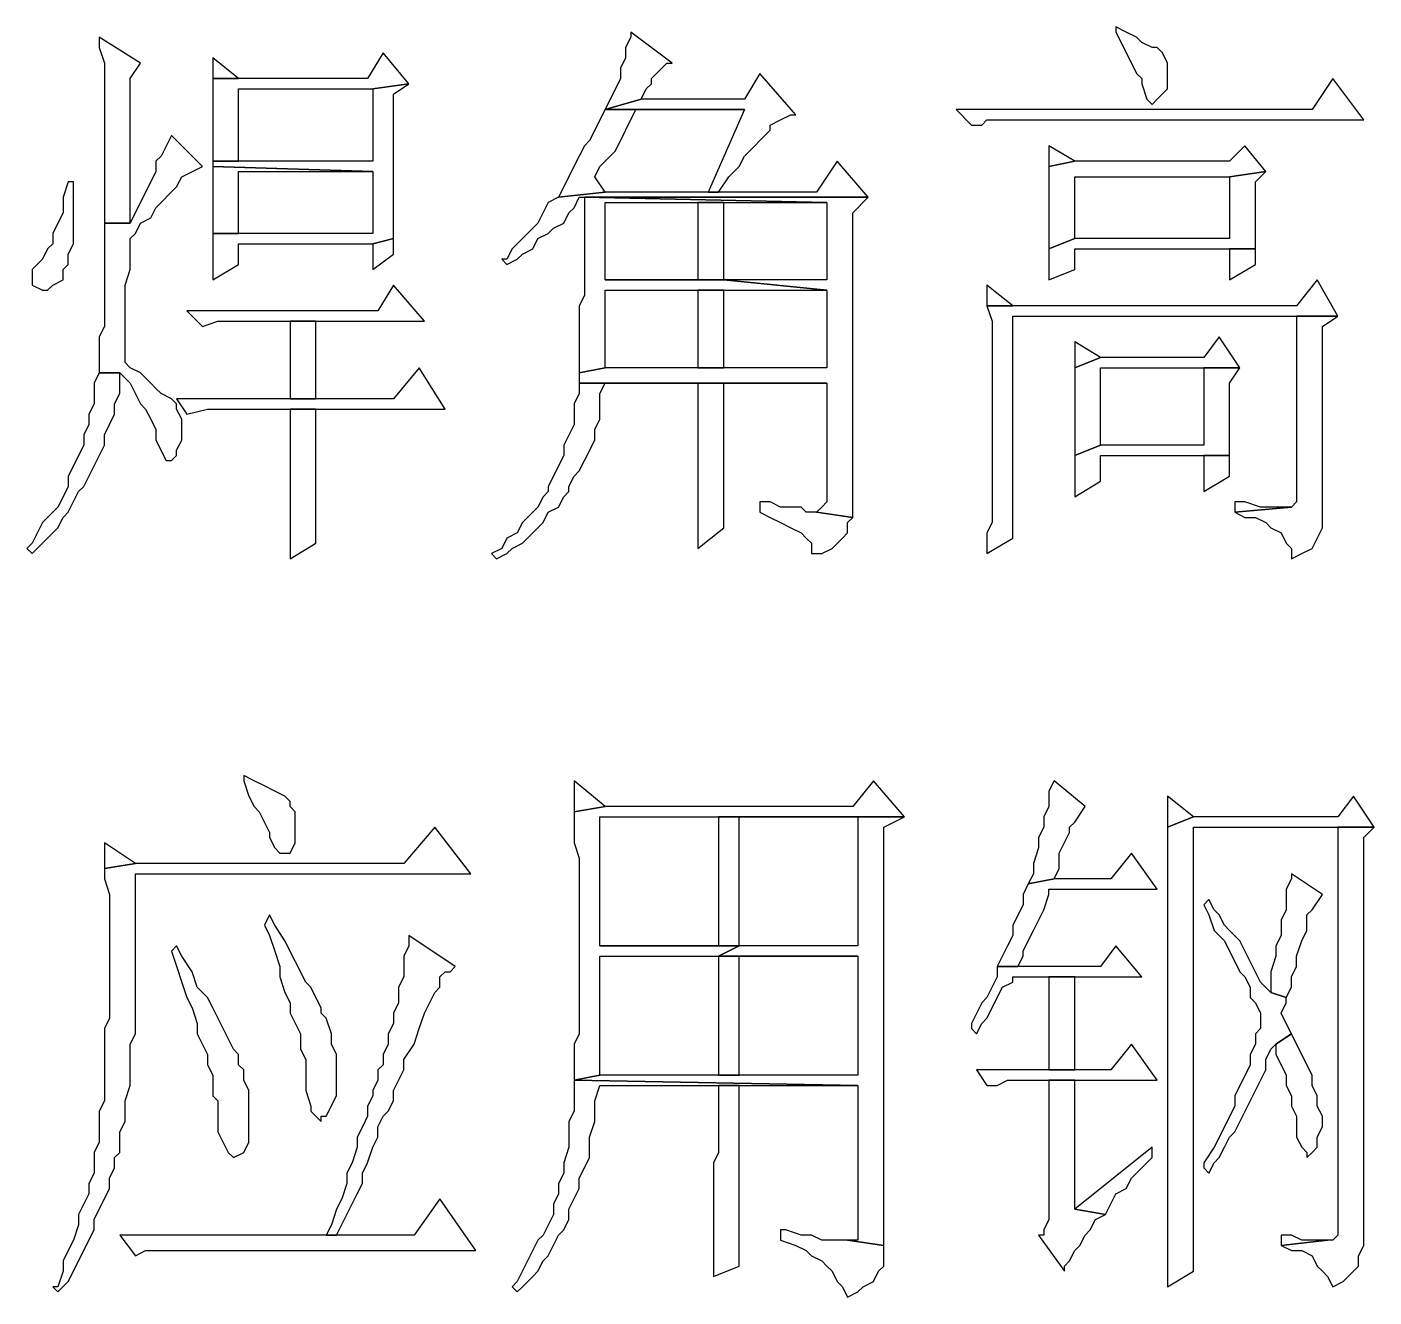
# Model space of a CAD drawing. Extents: x -15.4 to 0.8, y 0.3 to 11.8.
# Drawn here: x -1.7746 to -1.5571, y 10.1052 to 10.3102 of the extents above; entities that cross this region are included whole.
import ezdxf

# ---------------------------------------------------------------- set-up
doc = ezdxf.new("R2010")
doc.units = 0
doc.header["$MEASUREMENT"] = 0
doc.linetypes.add('AUSGEZOGEN', pattern=[0])
doc.layers.get('0').update_dxf_attribs({"linetype": 'AUSGEZOGEN'})

msp = doc.modelspace()

# ---------------------------------------------------------------- linework, layer by layer
for points in [[(-1.59878, 10.31023), (-1.59878, 10.3094), (-1.59878, 10.3094), (-1.59795, 10.30773), (-1.59795, 10.30773), (-1.59545, 10.30273), (-1.59545, 10.30273), (-1.59461, 10.3019), (-1.59461, 10.3019), (-1.59461, 10.30106), (-1.59461, 10.30106), (-1.59378, 10.29856), (-1.59378, 10.29856), (-1.59295, 10.29773), (-1.59295, 10.29773), (-1.59211, 10.29856), (-1.59211, 10.29856), (-1.59045, 10.30023), (-1.59045, 10.30023), (-1.59045, 10.3044), (-1.59045, 10.3044), (-1.59128, 10.30606), (-1.59128, 10.30606), (-1.59211, 10.3069), (-1.59211, 10.3069), (-1.59295, 10.3069), (-1.59295, 10.3069), (-1.59461, 10.30773), (-1.59461, 10.30773), (-1.59545, 10.30856), (-1.59545, 10.30856), (-1.59711, 10.3094), (-1.59878, 10.31023)], [(-1.76295, 10.30856), (-1.76295, 10.3069), (-1.76295, 10.3069), (-1.76211, 10.3044), (-1.76211, 10.3044), (-1.76211, 10.27856), (-1.76211, 10.27856), (-1.75795, 10.27856), (-1.75795, 10.27856), (-1.75795, 10.3019), (-1.75795, 10.3019), (-1.75628, 10.3044), (-1.76295, 10.30856)], [(-1.67711, 10.3094), (-1.67711, 10.30856), (-1.67711, 10.30856), (-1.67795, 10.3069), (-1.67795, 10.3069), (-1.67795, 10.30523), (-1.67795, 10.30523), (-1.67878, 10.30356), (-1.67878, 10.30356), (-1.67878, 10.3019), (-1.67878, 10.3019), (-1.68128, 10.2969), (-1.68128, 10.2969), (-1.67545, 10.29856), (-1.67545, 10.29856), (-1.67461, 10.30023), (-1.67461, 10.30023), (-1.67378, 10.30106), (-1.67378, 10.30106), (-1.67378, 10.3019), (-1.67378, 10.3019), (-1.67128, 10.3044), (-1.67128, 10.3044), (-1.67045, 10.3044), (-1.67711, 10.3094)], [(-1.71711, 10.30606), (-1.71961, 10.3019), (-1.71961, 10.3019), (-1.74461, 10.3019), (-1.74461, 10.3019), (-1.74461, 10.28856), (-1.74461, 10.28856), (-1.74045, 10.28856), (-1.74045, 10.28856), (-1.74045, 10.30023), (-1.74045, 10.30023), (-1.71878, 10.30023), (-1.71878, 10.30023), (-1.71295, 10.30106), (-1.71711, 10.30606)], [(-1.74461, 10.30523), (-1.74461, 10.3019), (-1.74461, 10.3019), (-1.74045, 10.3019), (-1.74461, 10.30523)], [(-1.71295, 10.30106), (-1.71878, 10.30023), (-1.71878, 10.30023), (-1.71878, 10.28856), (-1.71878, 10.28856), (-1.74461, 10.28856), (-1.74461, 10.28856), (-1.74461, 10.28773), (-1.74461, 10.28773), (-1.71878, 10.2869), (-1.71878, 10.2869), (-1.71878, 10.2769), (-1.71878, 10.2769), (-1.74461, 10.2769), (-1.74461, 10.2769), (-1.74461, 10.2694), (-1.74461, 10.2694), (-1.74045, 10.2719), (-1.74045, 10.2719), (-1.74045, 10.27523), (-1.74045, 10.27523), (-1.71878, 10.27523), (-1.71878, 10.27523), (-1.71545, 10.27606), (-1.71545, 10.27606), (-1.71545, 10.2994), (-1.71295, 10.30106)], [(-1.65628, 10.30273), (-1.65878, 10.29856), (-1.65878, 10.29856), (-1.67545, 10.29856), (-1.67545, 10.29856), (-1.68128, 10.2969), (-1.68128, 10.2969), (-1.65878, 10.2969), (-1.65878, 10.2969), (-1.66461, 10.28356), (-1.66461, 10.28356), (-1.66295, 10.28356), (-1.66295, 10.28356), (-1.66128, 10.28606), (-1.66128, 10.28606), (-1.65961, 10.28773), (-1.65961, 10.28773), (-1.65878, 10.2894), (-1.65878, 10.2894), (-1.65711, 10.29106), (-1.65711, 10.29106), (-1.65628, 10.2919), (-1.65628, 10.2919), (-1.65545, 10.29273), (-1.65545, 10.29273), (-1.65461, 10.29356), (-1.65461, 10.29356), (-1.65461, 10.2944), (-1.65461, 10.2944), (-1.65295, 10.29523), (-1.65295, 10.29523), (-1.65128, 10.29606), (-1.65128, 10.29606), (-1.65045, 10.29606), (-1.65628, 10.30273)], [(-1.56378, 10.3019), (-1.56711, 10.2969), (-1.56711, 10.2969), (-1.62461, 10.2969), (-1.62461, 10.2969), (-1.62211, 10.2944), (-1.62211, 10.2944), (-1.62045, 10.2944), (-1.62045, 10.2944), (-1.61961, 10.29523), (-1.61961, 10.29523), (-1.55878, 10.29523), (-1.56378, 10.3019)], [(-1.68128, 10.2969), (-1.68378, 10.2919), (-1.68378, 10.2919), (-1.68461, 10.29106), (-1.68461, 10.29106), (-1.68545, 10.2894), (-1.68545, 10.2894), (-1.68878, 10.28273), (-1.68878, 10.28273), (-1.68128, 10.28356), (-1.68128, 10.28356), (-1.68295, 10.28606), (-1.68295, 10.28606), (-1.68211, 10.28773), (-1.68211, 10.28773), (-1.68128, 10.28856), (-1.68128, 10.28856), (-1.67961, 10.29023), (-1.67961, 10.29023), (-1.67628, 10.2969), (-1.67628, 10.2969), (-1.65878, 10.2969), (-1.68128, 10.2969)], [(-1.75128, 10.29273), (-1.75295, 10.2894), (-1.75295, 10.2894), (-1.75378, 10.28856), (-1.75378, 10.28856), (-1.75378, 10.2869), (-1.75378, 10.2869), (-1.75795, 10.27856), (-1.75795, 10.27856), (-1.76211, 10.27856), (-1.76211, 10.27856), (-1.76211, 10.2619), (-1.76211, 10.2619), (-1.76295, 10.26023), (-1.76295, 10.26023), (-1.76295, 10.2544), (-1.76295, 10.2544), (-1.75961, 10.2544), (-1.75961, 10.2544), (-1.75795, 10.25273), (-1.75795, 10.25273), (-1.75628, 10.2494), (-1.75628, 10.2494), (-1.75545, 10.24856), (-1.75545, 10.24856), (-1.75461, 10.2469), (-1.75461, 10.2469), (-1.75378, 10.24523), (-1.75378, 10.24523), (-1.75378, 10.24356), (-1.75378, 10.24356), (-1.75211, 10.24023), (-1.75211, 10.24023), (-1.75128, 10.24023), (-1.75128, 10.24023), (-1.75045, 10.24106), (-1.75045, 10.24106), (-1.75045, 10.2419), (-1.75045, 10.2419), (-1.74961, 10.24356), (-1.74961, 10.24356), (-1.74961, 10.2469), (-1.74961, 10.2469), (-1.75045, 10.24856), (-1.75045, 10.24856), (-1.75045, 10.2494), (-1.75045, 10.2494), (-1.75128, 10.25023), (-1.75128, 10.25023), (-1.75295, 10.25106), (-1.75295, 10.25106), (-1.75378, 10.2519), (-1.75378, 10.2519), (-1.75461, 10.25273), (-1.75461, 10.25273), (-1.75628, 10.2544), (-1.75628, 10.2544), (-1.75795, 10.25523), (-1.75795, 10.25523), (-1.75878, 10.25606), (-1.75878, 10.25606), (-1.75878, 10.26856), (-1.75878, 10.26856), (-1.75795, 10.27106), (-1.75795, 10.27106), (-1.75795, 10.27606), (-1.75795, 10.27606), (-1.75711, 10.2769), (-1.75711, 10.2769), (-1.75628, 10.27856), (-1.75628, 10.27856), (-1.75461, 10.2794), (-1.75461, 10.2794), (-1.75378, 10.28106), (-1.75378, 10.28106), (-1.75045, 10.2844), (-1.75045, 10.2844), (-1.74961, 10.28606), (-1.74961, 10.28606), (-1.74628, 10.28773), (-1.75128, 10.29273)], [(-1.60961, 10.29106), (-1.60961, 10.28773), (-1.60961, 10.28773), (-1.60545, 10.28856), (-1.60961, 10.29106)], [(-1.57795, 10.29106), (-1.58045, 10.28856), (-1.58045, 10.28856), (-1.60545, 10.28856), (-1.60545, 10.28856), (-1.60961, 10.28773), (-1.60961, 10.28773), (-1.60961, 10.2744), (-1.60961, 10.2744), (-1.60545, 10.27606), (-1.60545, 10.27606), (-1.60545, 10.28606), (-1.60545, 10.28606), (-1.58045, 10.28606), (-1.58045, 10.28606), (-1.57461, 10.2869), (-1.57795, 10.29106)], [(-1.64378, 10.28856), (-1.64711, 10.28356), (-1.64711, 10.28356), (-1.68128, 10.28356), (-1.68128, 10.28356), (-1.68878, 10.28273), (-1.68878, 10.28273), (-1.69045, 10.2819), (-1.69045, 10.2819), (-1.69211, 10.27856), (-1.69211, 10.27856), (-1.69461, 10.27606), (-1.69461, 10.27606), (-1.69545, 10.27523), (-1.69545, 10.27523), (-1.69628, 10.2744), (-1.69628, 10.2744), (-1.69711, 10.27273), (-1.69711, 10.27273), (-1.69795, 10.27273), (-1.69795, 10.27273), (-1.69711, 10.2719), (-1.69711, 10.2719), (-1.69545, 10.27273), (-1.69545, 10.27273), (-1.69461, 10.27356), (-1.69461, 10.27356), (-1.69295, 10.2744), (-1.69295, 10.2744), (-1.69211, 10.27606), (-1.69211, 10.27606), (-1.69045, 10.2769), (-1.69045, 10.2769), (-1.68961, 10.27773), (-1.68961, 10.27773), (-1.68795, 10.27856), (-1.68795, 10.27856), (-1.68711, 10.28023), (-1.68711, 10.28023), (-1.68628, 10.28106), (-1.68628, 10.28106), (-1.68545, 10.28273), (-1.68545, 10.28273), (-1.63878, 10.28273), (-1.64378, 10.28856)], [(-1.74461, 10.28773), (-1.74461, 10.2769), (-1.74461, 10.2769), (-1.74045, 10.2769), (-1.74045, 10.2769), (-1.74045, 10.2869), (-1.74045, 10.2869), (-1.71878, 10.2869), (-1.74461, 10.28773)], [(-1.57461, 10.2869), (-1.58045, 10.28606), (-1.58045, 10.28606), (-1.58045, 10.27606), (-1.58045, 10.27606), (-1.60545, 10.27606), (-1.60545, 10.27606), (-1.60961, 10.2744), (-1.60961, 10.2744), (-1.60961, 10.2694), (-1.60961, 10.2694), (-1.60545, 10.27106), (-1.60545, 10.27106), (-1.60545, 10.2744), (-1.60545, 10.2744), (-1.57628, 10.2744), (-1.57628, 10.2744), (-1.57628, 10.28523), (-1.57461, 10.2869)], [(-1.76711, 10.28523), (-1.76795, 10.28523), (-1.76795, 10.28523), (-1.76878, 10.28273), (-1.76878, 10.28273), (-1.76878, 10.28023), (-1.76878, 10.28023), (-1.76961, 10.27856), (-1.76961, 10.27856), (-1.77045, 10.2769), (-1.77045, 10.2769), (-1.77045, 10.27523), (-1.77045, 10.27523), (-1.77128, 10.2744), (-1.77128, 10.2744), (-1.77211, 10.27273), (-1.77211, 10.27273), (-1.77378, 10.27106), (-1.77378, 10.27106), (-1.77378, 10.26856), (-1.77378, 10.26856), (-1.77211, 10.26773), (-1.77211, 10.26773), (-1.77128, 10.26773), (-1.77128, 10.26773), (-1.77045, 10.26856), (-1.77045, 10.26856), (-1.76878, 10.2694), (-1.76878, 10.2694), (-1.76878, 10.27106), (-1.76878, 10.27106), (-1.76795, 10.2719), (-1.76795, 10.2719), (-1.76795, 10.27356), (-1.76795, 10.27356), (-1.76711, 10.27523), (-1.76711, 10.27523), (-1.76711, 10.28273), (-1.76711, 10.28523)], [(-1.68461, 10.28273), (-1.68461, 10.2669), (-1.68461, 10.2669), (-1.68545, 10.26523), (-1.68545, 10.26523), (-1.68545, 10.2544), (-1.68545, 10.2544), (-1.68128, 10.25523), (-1.68128, 10.25523), (-1.68128, 10.26773), (-1.68128, 10.26773), (-1.64545, 10.26773), (-1.64545, 10.26773), (-1.66211, 10.2694), (-1.66211, 10.2694), (-1.68128, 10.2694), (-1.68128, 10.2694), (-1.68128, 10.2819), (-1.68128, 10.2819), (-1.64545, 10.2819), (-1.68461, 10.28273)], [(-1.63878, 10.28273), (-1.68461, 10.28273), (-1.68461, 10.28273), (-1.64545, 10.2819), (-1.64545, 10.2819), (-1.64545, 10.2694), (-1.64545, 10.2694), (-1.66211, 10.2694), (-1.66211, 10.2694), (-1.64545, 10.26773), (-1.64545, 10.26773), (-1.64545, 10.25523), (-1.64545, 10.25523), (-1.68128, 10.25523), (-1.68128, 10.25523), (-1.68545, 10.2544), (-1.68545, 10.2544), (-1.68545, 10.25273), (-1.68545, 10.25273), (-1.64545, 10.25273), (-1.64545, 10.25273), (-1.64545, 10.23356), (-1.64545, 10.23356), (-1.64628, 10.23273), (-1.64628, 10.23273), (-1.64711, 10.2319), (-1.64711, 10.2319), (-1.64128, 10.23106), (-1.64128, 10.23106), (-1.64128, 10.28023), (-1.63878, 10.28273)], [(-1.66211, 10.2819), (-1.66628, 10.2819), (-1.66628, 10.2819), (-1.66628, 10.2694), (-1.66628, 10.2694), (-1.68128, 10.2694), (-1.68128, 10.2694), (-1.66211, 10.2694), (-1.66211, 10.2819)], [(-1.71545, 10.27606), (-1.71878, 10.27523), (-1.71878, 10.27523), (-1.71878, 10.27106), (-1.71878, 10.27106), (-1.71545, 10.27356), (-1.71545, 10.27356), (-1.71545, 10.27523), (-1.71545, 10.27606)], [(-1.57628, 10.2744), (-1.58045, 10.2744), (-1.58045, 10.2744), (-1.58045, 10.2694), (-1.58045, 10.2694), (-1.57628, 10.2719), (-1.57628, 10.2719), (-1.57628, 10.27273), (-1.57628, 10.2744)], [(-1.71545, 10.26856), (-1.71795, 10.2644), (-1.71795, 10.2644), (-1.74878, 10.2644), (-1.74878, 10.2644), (-1.74628, 10.2619), (-1.74628, 10.2619), (-1.74378, 10.26273), (-1.74378, 10.26273), (-1.71045, 10.26273), (-1.71545, 10.26856)], [(-1.56628, 10.2694), (-1.56961, 10.26523), (-1.56961, 10.26523), (-1.61961, 10.26523), (-1.61961, 10.26523), (-1.61878, 10.26273), (-1.61878, 10.26273), (-1.61878, 10.23023), (-1.61878, 10.23023), (-1.61961, 10.22856), (-1.61961, 10.22856), (-1.61961, 10.22523), (-1.61961, 10.22523), (-1.61545, 10.22773), (-1.61545, 10.22773), (-1.61545, 10.26356), (-1.61545, 10.26356), (-1.56295, 10.26356), (-1.56628, 10.2694)], [(-1.61961, 10.26856), (-1.61961, 10.26523), (-1.61961, 10.26523), (-1.61545, 10.26523), (-1.61961, 10.26856)], [(-1.66211, 10.25523), (-1.66211, 10.26773), (-1.66211, 10.26773), (-1.66628, 10.26773), (-1.66628, 10.26773), (-1.66628, 10.25523), (-1.66628, 10.25523), (-1.66211, 10.25523), (-1.66211, 10.25523)], [(-1.72795, 10.25023), (-1.72795, 10.26273), (-1.72795, 10.26273), (-1.73211, 10.26273), (-1.73211, 10.26273), (-1.73211, 10.25023), (-1.73211, 10.25023), (-1.72795, 10.25023), (-1.72795, 10.25023)], [(-1.56295, 10.26356), (-1.56961, 10.26356), (-1.56961, 10.26356), (-1.56961, 10.23356), (-1.56961, 10.23356), (-1.57045, 10.23273), (-1.57045, 10.23273), (-1.57961, 10.2319), (-1.57961, 10.2319), (-1.57795, 10.23106), (-1.57795, 10.23106), (-1.57628, 10.23106), (-1.57628, 10.23106), (-1.57461, 10.23023), (-1.57461, 10.23023), (-1.57378, 10.2294), (-1.57378, 10.2294), (-1.57211, 10.22856), (-1.57211, 10.22856), (-1.57128, 10.2269), (-1.57128, 10.2269), (-1.57045, 10.22606), (-1.57045, 10.22606), (-1.57045, 10.2244), (-1.57045, 10.2244), (-1.56878, 10.22523), (-1.56878, 10.22523), (-1.56711, 10.22606), (-1.56711, 10.22606), (-1.56545, 10.2294), (-1.56545, 10.2294), (-1.56545, 10.2619), (-1.56295, 10.26356)], [(-1.58211, 10.26023), (-1.58461, 10.2569), (-1.58461, 10.2569), (-1.60128, 10.2569), (-1.60128, 10.2569), (-1.60545, 10.25523), (-1.60545, 10.25523), (-1.60545, 10.24106), (-1.60545, 10.24106), (-1.60128, 10.24273), (-1.60128, 10.24273), (-1.60128, 10.25523), (-1.60128, 10.25523), (-1.57878, 10.25523), (-1.58211, 10.26023)], [(-1.60545, 10.2594), (-1.60545, 10.25523), (-1.60545, 10.25523), (-1.60128, 10.2569), (-1.60545, 10.2594)], [(-1.71128, 10.25523), (-1.71545, 10.25023), (-1.71545, 10.25023), (-1.75045, 10.25023), (-1.75045, 10.25023), (-1.74878, 10.24773), (-1.74878, 10.24773), (-1.74545, 10.24856), (-1.74545, 10.24856), (-1.70711, 10.24856), (-1.71128, 10.25523)], [(-1.57878, 10.25523), (-1.58461, 10.25523), (-1.58461, 10.25523), (-1.58461, 10.24273), (-1.58461, 10.24273), (-1.60128, 10.24273), (-1.60128, 10.24273), (-1.60545, 10.24106), (-1.60545, 10.24106), (-1.60545, 10.2344), (-1.60545, 10.2344), (-1.60128, 10.2369), (-1.60128, 10.2369), (-1.60128, 10.24106), (-1.60128, 10.24106), (-1.58045, 10.24106), (-1.58045, 10.24106), (-1.58045, 10.25273), (-1.57878, 10.25523)], [(-1.76295, 10.2544), (-1.76378, 10.25273), (-1.76378, 10.25273), (-1.76378, 10.2494), (-1.76378, 10.2494), (-1.76461, 10.24773), (-1.76461, 10.24773), (-1.76461, 10.24606), (-1.76461, 10.24606), (-1.76545, 10.2444), (-1.76545, 10.2444), (-1.76545, 10.24273), (-1.76545, 10.24273), (-1.76795, 10.23773), (-1.76795, 10.23773), (-1.76795, 10.23606), (-1.76795, 10.23606), (-1.76878, 10.2344), (-1.76878, 10.2344), (-1.76961, 10.23273), (-1.76961, 10.23273), (-1.77045, 10.2319), (-1.77045, 10.2319), (-1.77211, 10.23023), (-1.77211, 10.23023), (-1.77378, 10.2269), (-1.77378, 10.2269), (-1.77461, 10.22606), (-1.77461, 10.22606), (-1.77378, 10.22523), (-1.77378, 10.22523), (-1.77295, 10.22606), (-1.77295, 10.22606), (-1.77211, 10.2269), (-1.77211, 10.2269), (-1.77045, 10.22856), (-1.77045, 10.22856), (-1.76961, 10.2294), (-1.76961, 10.2294), (-1.76878, 10.23106), (-1.76878, 10.23106), (-1.76795, 10.2319), (-1.76795, 10.2319), (-1.76628, 10.23523), (-1.76628, 10.23523), (-1.76545, 10.23606), (-1.76545, 10.23606), (-1.76211, 10.24273), (-1.76211, 10.24273), (-1.76211, 10.2444), (-1.76211, 10.2444), (-1.76045, 10.24773), (-1.76045, 10.24773), (-1.76045, 10.2494), (-1.76045, 10.2494), (-1.75961, 10.25106), (-1.75961, 10.25106), (-1.75961, 10.2544), (-1.76295, 10.2544)], [(-1.68545, 10.25273), (-1.68545, 10.25106), (-1.68545, 10.25106), (-1.68628, 10.2494), (-1.68628, 10.2494), (-1.68628, 10.24606), (-1.68628, 10.24606), (-1.68795, 10.24273), (-1.68795, 10.24273), (-1.68795, 10.24106), (-1.68795, 10.24106), (-1.69045, 10.23606), (-1.69045, 10.23606), (-1.69045, 10.23523), (-1.69045, 10.23523), (-1.69128, 10.2344), (-1.69128, 10.2344), (-1.69211, 10.23273), (-1.69211, 10.23273), (-1.69378, 10.23106), (-1.69378, 10.23106), (-1.69461, 10.23023), (-1.69461, 10.23023), (-1.69545, 10.22856), (-1.69545, 10.22856), (-1.69711, 10.22773), (-1.69711, 10.22773), (-1.69795, 10.22606), (-1.69795, 10.22606), (-1.69961, 10.22523), (-1.69961, 10.22523), (-1.69878, 10.2244), (-1.69878, 10.2244), (-1.69711, 10.22523), (-1.69711, 10.22523), (-1.69628, 10.22606), (-1.69628, 10.22606), (-1.69461, 10.2269), (-1.69461, 10.2269), (-1.69378, 10.22773), (-1.69378, 10.22773), (-1.69211, 10.2294), (-1.69211, 10.2294), (-1.69128, 10.23023), (-1.69128, 10.23023), (-1.69045, 10.2319), (-1.69045, 10.2319), (-1.68878, 10.23273), (-1.68878, 10.23273), (-1.68795, 10.2344), (-1.68795, 10.2344), (-1.68711, 10.23523), (-1.68711, 10.23523), (-1.68711, 10.23606), (-1.68711, 10.23606), (-1.68628, 10.23773), (-1.68628, 10.23773), (-1.68545, 10.23856), (-1.68545, 10.23856), (-1.68461, 10.24023), (-1.68461, 10.24023), (-1.68295, 10.24356), (-1.68295, 10.24356), (-1.68295, 10.24523), (-1.68295, 10.24523), (-1.68211, 10.2469), (-1.68211, 10.2469), (-1.68211, 10.25106), (-1.68211, 10.25106), (-1.68128, 10.25273), (-1.68128, 10.25273), (-1.66628, 10.25273), (-1.68545, 10.25273)], [(-1.66628, 10.25273), (-1.66628, 10.22606), (-1.66628, 10.22606), (-1.66211, 10.2294), (-1.66211, 10.2294), (-1.66211, 10.25273), (-1.66211, 10.25273), (-1.64545, 10.25273), (-1.66628, 10.25273)], [(-1.72795, 10.24856), (-1.73211, 10.24856), (-1.73211, 10.24856), (-1.73211, 10.2244), (-1.73211, 10.2244), (-1.72795, 10.2269), (-1.72795, 10.2269), (-1.72795, 10.24606), (-1.72795, 10.24856)], [(-1.58045, 10.24106), (-1.58461, 10.24106), (-1.58461, 10.24106), (-1.58461, 10.23523), (-1.58461, 10.23523), (-1.58045, 10.23773), (-1.58045, 10.23773), (-1.58045, 10.2394), (-1.58045, 10.24106)], [(-1.65628, 10.23356), (-1.65628, 10.2319), (-1.65628, 10.2319), (-1.65461, 10.23106), (-1.65461, 10.23106), (-1.65295, 10.23023), (-1.65295, 10.23023), (-1.65128, 10.2294), (-1.65128, 10.2294), (-1.64961, 10.22856), (-1.64961, 10.22856), (-1.64878, 10.22773), (-1.64878, 10.22773), (-1.64795, 10.2269), (-1.64795, 10.2269), (-1.64795, 10.22523), (-1.64795, 10.22523), (-1.64628, 10.22523), (-1.64628, 10.22523), (-1.64461, 10.22606), (-1.64461, 10.22606), (-1.64295, 10.22773), (-1.64295, 10.22773), (-1.64211, 10.22856), (-1.64211, 10.22856), (-1.64211, 10.23023), (-1.64211, 10.23023), (-1.64128, 10.23106), (-1.64128, 10.23106), (-1.64711, 10.2319), (-1.64711, 10.2319), (-1.64878, 10.2319), (-1.64878, 10.2319), (-1.64961, 10.23273), (-1.64961, 10.23273), (-1.65295, 10.23273), (-1.65295, 10.23273), (-1.65461, 10.23356), (-1.65461, 10.23356), (-1.65628, 10.23356), (-1.65628, 10.23356)], [(-1.57961, 10.23356), (-1.57961, 10.2319), (-1.57961, 10.2319), (-1.57045, 10.23273), (-1.57045, 10.23273), (-1.57545, 10.23273), (-1.57545, 10.23273), (-1.57795, 10.23356), (-1.57795, 10.23356), (-1.57961, 10.23356), (-1.57961, 10.23356)], [(-1.73961, 10.1894), (-1.73961, 10.18856), (-1.73961, 10.18856), (-1.73878, 10.18606), (-1.73878, 10.18606), (-1.73795, 10.1844), (-1.73795, 10.1844), (-1.73711, 10.18356), (-1.73711, 10.18356), (-1.73545, 10.18023), (-1.73545, 10.18023), (-1.73545, 10.1794), (-1.73545, 10.1794), (-1.73461, 10.17773), (-1.73461, 10.17773), (-1.73378, 10.1769), (-1.73378, 10.1769), (-1.73211, 10.1769), (-1.73211, 10.1769), (-1.73128, 10.17856), (-1.73128, 10.17856), (-1.73128, 10.18356), (-1.73128, 10.18356), (-1.73211, 10.1844), (-1.73211, 10.1844), (-1.73211, 10.18523), (-1.73211, 10.18523), (-1.73295, 10.18606), (-1.73295, 10.18606), (-1.73461, 10.1869), (-1.73461, 10.1869), (-1.73628, 10.18773), (-1.73628, 10.18773), (-1.73795, 10.18856), (-1.73961, 10.1894)], [(-1.68628, 10.18856), (-1.68628, 10.18356), (-1.68628, 10.18356), (-1.68128, 10.1844), (-1.68628, 10.18856)], [(-1.63795, 10.18856), (-1.64128, 10.1844), (-1.64128, 10.1844), (-1.68128, 10.1844), (-1.68128, 10.1844), (-1.68628, 10.18356), (-1.68628, 10.18356), (-1.68628, 10.17856), (-1.68628, 10.17856), (-1.68545, 10.17606), (-1.68545, 10.17606), (-1.68545, 10.14773), (-1.68545, 10.14773), (-1.68628, 10.14606), (-1.68628, 10.14606), (-1.68628, 10.14023), (-1.68628, 10.14023), (-1.68211, 10.14106), (-1.68211, 10.14106), (-1.68211, 10.16023), (-1.68211, 10.16023), (-1.66295, 10.16023), (-1.66295, 10.16023), (-1.65961, 10.1619), (-1.65961, 10.1619), (-1.68211, 10.1619), (-1.68211, 10.1619), (-1.68211, 10.18273), (-1.68211, 10.18273), (-1.63295, 10.18273), (-1.63795, 10.18856)], [(-1.60878, 10.18856), (-1.60961, 10.1869), (-1.60961, 10.1869), (-1.60961, 10.1844), (-1.60961, 10.1844), (-1.61045, 10.18273), (-1.61045, 10.18273), (-1.61045, 10.18106), (-1.61045, 10.18106), (-1.61128, 10.1794), (-1.61128, 10.1794), (-1.61128, 10.17773), (-1.61128, 10.17773), (-1.61211, 10.17523), (-1.61211, 10.17523), (-1.61211, 10.17356), (-1.61211, 10.17356), (-1.61295, 10.1719), (-1.61295, 10.1719), (-1.60878, 10.17273), (-1.60878, 10.17273), (-1.60795, 10.1744), (-1.60795, 10.1744), (-1.60795, 10.1769), (-1.60795, 10.1769), (-1.60628, 10.18023), (-1.60628, 10.18023), (-1.60628, 10.18106), (-1.60628, 10.18106), (-1.60545, 10.1819), (-1.60545, 10.1819), (-1.60378, 10.1844), (-1.60878, 10.18856)], [(-1.59045, 10.18606), (-1.59045, 10.18106), (-1.59045, 10.18106), (-1.58628, 10.18273), (-1.59045, 10.18606)], [(-1.56045, 10.18606), (-1.56295, 10.18273), (-1.56295, 10.18273), (-1.58628, 10.18273), (-1.58628, 10.18273), (-1.59045, 10.18106), (-1.59045, 10.18106), (-1.59045, 10.1069), (-1.59045, 10.1069), (-1.58628, 10.1094), (-1.58628, 10.1094), (-1.58628, 10.18106), (-1.58628, 10.18106), (-1.55711, 10.18106), (-1.56045, 10.18606)], [(-1.63295, 10.18273), (-1.66295, 10.18273), (-1.66295, 10.18273), (-1.64045, 10.18273), (-1.64045, 10.18273), (-1.64045, 10.1619), (-1.64045, 10.1619), (-1.65961, 10.1619), (-1.65961, 10.1619), (-1.66295, 10.16023), (-1.66295, 10.16023), (-1.64045, 10.16023), (-1.64045, 10.16023), (-1.64045, 10.14106), (-1.64045, 10.14106), (-1.68211, 10.14106), (-1.68211, 10.14106), (-1.68628, 10.14023), (-1.68628, 10.14023), (-1.64045, 10.1394), (-1.64045, 10.1394), (-1.64045, 10.1144), (-1.64045, 10.1144), (-1.64211, 10.1144), (-1.64211, 10.1144), (-1.63628, 10.11356), (-1.63628, 10.11356), (-1.63628, 10.18106), (-1.63295, 10.18273)], [(-1.66295, 10.18273), (-1.66295, 10.1619), (-1.66295, 10.1619), (-1.68211, 10.1619), (-1.68211, 10.1619), (-1.65961, 10.1619), (-1.65961, 10.1619), (-1.65961, 10.18273), (-1.65961, 10.18273), (-1.64045, 10.18273), (-1.66295, 10.18273)], [(-1.70878, 10.18106), (-1.71378, 10.17523), (-1.71378, 10.17523), (-1.75711, 10.17523), (-1.75711, 10.17523), (-1.76211, 10.1744), (-1.76211, 10.1744), (-1.76211, 10.17273), (-1.76211, 10.17273), (-1.76128, 10.17023), (-1.76128, 10.17023), (-1.76128, 10.15023), (-1.76128, 10.15023), (-1.76211, 10.14856), (-1.76211, 10.14856), (-1.76211, 10.1369), (-1.76211, 10.1369), (-1.76295, 10.13523), (-1.76295, 10.13523), (-1.76295, 10.13023), (-1.76295, 10.13023), (-1.76378, 10.12856), (-1.76378, 10.12856), (-1.76378, 10.12523), (-1.76378, 10.12523), (-1.76461, 10.12356), (-1.76461, 10.12356), (-1.76461, 10.1219), (-1.76461, 10.1219), (-1.76628, 10.11856), (-1.76628, 10.11856), (-1.76628, 10.1169), (-1.76628, 10.1169), (-1.76711, 10.1144), (-1.76711, 10.1144), (-1.76795, 10.11273), (-1.76795, 10.11273), (-1.76878, 10.11106), (-1.76878, 10.11106), (-1.76878, 10.1094), (-1.76878, 10.1094), (-1.76961, 10.1069), (-1.76961, 10.1069), (-1.77045, 10.1069), (-1.77045, 10.1069), (-1.76961, 10.10606), (-1.76961, 10.10606), (-1.76795, 10.10773), (-1.76795, 10.10773), (-1.76378, 10.11606), (-1.76378, 10.11606), (-1.76378, 10.11773), (-1.76378, 10.11773), (-1.76128, 10.12273), (-1.76128, 10.12273), (-1.76128, 10.1244), (-1.76128, 10.1244), (-1.76045, 10.12606), (-1.76045, 10.12606), (-1.76045, 10.12773), (-1.76045, 10.12773), (-1.75961, 10.12856), (-1.75961, 10.12856), (-1.75961, 10.1319), (-1.75961, 10.1319), (-1.75878, 10.13356), (-1.75878, 10.13356), (-1.75878, 10.1369), (-1.75878, 10.1369), (-1.75795, 10.1394), (-1.75795, 10.1394), (-1.75795, 10.14606), (-1.75795, 10.14606), (-1.75711, 10.14773), (-1.75711, 10.14773), (-1.75711, 10.17356), (-1.75711, 10.17356), (-1.70295, 10.17356), (-1.70878, 10.18106)], [(-1.55711, 10.18106), (-1.56295, 10.18106), (-1.56295, 10.18106), (-1.56295, 10.11523), (-1.56295, 10.11523), (-1.56378, 10.1144), (-1.56378, 10.1144), (-1.56461, 10.1144), (-1.56461, 10.1144), (-1.57211, 10.11356), (-1.57211, 10.11356), (-1.57045, 10.11273), (-1.57045, 10.11273), (-1.56878, 10.11273), (-1.56878, 10.11273), (-1.56711, 10.1119), (-1.56711, 10.1119), (-1.56628, 10.11023), (-1.56628, 10.11023), (-1.56545, 10.1094), (-1.56545, 10.1094), (-1.56461, 10.10856), (-1.56461, 10.10856), (-1.56378, 10.1069), (-1.56378, 10.1069), (-1.56211, 10.10773), (-1.56211, 10.10773), (-1.56128, 10.10856), (-1.56128, 10.10856), (-1.56045, 10.1094), (-1.56045, 10.1094), (-1.55961, 10.11023), (-1.55961, 10.11023), (-1.55961, 10.1119), (-1.55961, 10.1119), (-1.55878, 10.11356), (-1.55878, 10.11356), (-1.55878, 10.1794), (-1.55711, 10.18106)], [(-1.76211, 10.17856), (-1.76211, 10.1744), (-1.76211, 10.1744), (-1.75711, 10.17523), (-1.76211, 10.17856)], [(-1.59628, 10.1769), (-1.59961, 10.17273), (-1.59961, 10.17273), (-1.60878, 10.17273), (-1.60878, 10.17273), (-1.61295, 10.1719), (-1.61295, 10.1719), (-1.61378, 10.17023), (-1.61378, 10.17023), (-1.61378, 10.16856), (-1.61378, 10.16856), (-1.61545, 10.16523), (-1.61545, 10.16523), (-1.61545, 10.16356), (-1.61545, 10.16356), (-1.61628, 10.1619), (-1.61628, 10.1619), (-1.61795, 10.15856), (-1.61795, 10.15856), (-1.61461, 10.15856), (-1.61461, 10.15856), (-1.61378, 10.16023), (-1.61378, 10.16023), (-1.61378, 10.16106), (-1.61378, 10.16106), (-1.61295, 10.16273), (-1.61295, 10.16273), (-1.61211, 10.1644), (-1.61211, 10.1644), (-1.61045, 10.16773), (-1.61045, 10.16773), (-1.60961, 10.17023), (-1.60961, 10.17023), (-1.60961, 10.17106), (-1.60961, 10.17106), (-1.59211, 10.17106), (-1.59628, 10.1769)], [(-1.57045, 10.17356), (-1.57045, 10.17273), (-1.57045, 10.17273), (-1.57128, 10.17106), (-1.57128, 10.17106), (-1.57128, 10.16773), (-1.57128, 10.16773), (-1.57211, 10.16606), (-1.57211, 10.16606), (-1.57211, 10.16356), (-1.57211, 10.16356), (-1.57295, 10.1619), (-1.57295, 10.1619), (-1.57295, 10.16023), (-1.57295, 10.16023), (-1.57378, 10.15773), (-1.57378, 10.15773), (-1.57378, 10.1544), (-1.57378, 10.1544), (-1.57128, 10.15356), (-1.57128, 10.15356), (-1.57045, 10.15523), (-1.57045, 10.15523), (-1.57045, 10.1569), (-1.57045, 10.1569), (-1.56961, 10.15856), (-1.56961, 10.15856), (-1.56961, 10.16023), (-1.56961, 10.16023), (-1.56878, 10.16273), (-1.56878, 10.16273), (-1.56795, 10.1644), (-1.56795, 10.1644), (-1.56795, 10.1669), (-1.56795, 10.1669), (-1.56711, 10.16773), (-1.56711, 10.16773), (-1.56545, 10.17023), (-1.57045, 10.17356)], [(-1.58378, 10.1694), (-1.58461, 10.16856), (-1.58461, 10.16856), (-1.58378, 10.1669), (-1.58378, 10.1669), (-1.58295, 10.1644), (-1.58295, 10.1644), (-1.58128, 10.16273), (-1.58128, 10.16273), (-1.57878, 10.15773), (-1.57878, 10.15773), (-1.57795, 10.1569), (-1.57795, 10.1569), (-1.57711, 10.15523), (-1.57711, 10.15523), (-1.57711, 10.15356), (-1.57711, 10.15356), (-1.57628, 10.15273), (-1.57628, 10.15273), (-1.57545, 10.15106), (-1.57545, 10.15106), (-1.57545, 10.14856), (-1.57545, 10.14856), (-1.57628, 10.14773), (-1.57628, 10.14773), (-1.57628, 10.14606), (-1.57628, 10.14606), (-1.57711, 10.1444), (-1.57711, 10.1444), (-1.57711, 10.14273), (-1.57711, 10.14273), (-1.57961, 10.13773), (-1.57961, 10.13773), (-1.57961, 10.13606), (-1.57961, 10.13606), (-1.58295, 10.1294), (-1.58295, 10.1294), (-1.58461, 10.1269), (-1.58461, 10.1269), (-1.58461, 10.12606), (-1.58461, 10.12606), (-1.58378, 10.12523), (-1.58378, 10.12523), (-1.58295, 10.1269), (-1.58295, 10.1269), (-1.58211, 10.12773), (-1.58211, 10.12773), (-1.58128, 10.1294), (-1.58128, 10.1294), (-1.58045, 10.13106), (-1.58045, 10.13106), (-1.57961, 10.1319), (-1.57961, 10.1319), (-1.57461, 10.1419), (-1.57461, 10.1419), (-1.57461, 10.14356), (-1.57461, 10.14356), (-1.57378, 10.14523), (-1.57378, 10.14523), (-1.57295, 10.14606), (-1.57295, 10.14606), (-1.57045, 10.14773), (-1.57045, 10.14773), (-1.57128, 10.1494), (-1.57128, 10.1494), (-1.57211, 10.15106), (-1.57211, 10.15106), (-1.57128, 10.15273), (-1.57128, 10.15273), (-1.57128, 10.15356), (-1.57128, 10.15356), (-1.57378, 10.1544), (-1.57378, 10.1544), (-1.57545, 10.15606), (-1.57545, 10.15606), (-1.57878, 10.16273), (-1.57878, 10.16273), (-1.58045, 10.1644), (-1.58045, 10.1644), (-1.58128, 10.16523), (-1.58128, 10.16523), (-1.58211, 10.1669), (-1.58211, 10.1669), (-1.58295, 10.16773), (-1.58295, 10.16773), (-1.58378, 10.1694), (-1.58378, 10.1694)], [(-1.73545, 10.1669), (-1.73628, 10.16523), (-1.73628, 10.16523), (-1.73545, 10.16356), (-1.73545, 10.16356), (-1.73461, 10.16106), (-1.73461, 10.16106), (-1.73378, 10.15856), (-1.73378, 10.15856), (-1.73378, 10.1569), (-1.73378, 10.1569), (-1.73295, 10.1544), (-1.73295, 10.1544), (-1.73211, 10.15273), (-1.73211, 10.15273), (-1.73211, 10.15106), (-1.73211, 10.15106), (-1.73045, 10.14773), (-1.73045, 10.14773), (-1.73045, 10.14523), (-1.73045, 10.14523), (-1.72961, 10.14356), (-1.72961, 10.14356), (-1.72961, 10.13856), (-1.72961, 10.13856), (-1.72878, 10.13606), (-1.72878, 10.13606), (-1.72878, 10.13523), (-1.72878, 10.13523), (-1.72711, 10.13356), (-1.72711, 10.13356), (-1.72711, 10.1344), (-1.72711, 10.1344), (-1.72628, 10.1344), (-1.72628, 10.1344), (-1.72461, 10.13773), (-1.72461, 10.13773), (-1.72461, 10.1444), (-1.72461, 10.1444), (-1.72545, 10.14606), (-1.72545, 10.14606), (-1.72545, 10.14773), (-1.72545, 10.14773), (-1.72628, 10.15023), (-1.72628, 10.15023), (-1.72711, 10.15106), (-1.72711, 10.15106), (-1.72711, 10.1519), (-1.72711, 10.1519), (-1.72795, 10.15356), (-1.72795, 10.15356), (-1.72878, 10.15523), (-1.72878, 10.15523), (-1.72961, 10.15606), (-1.72961, 10.15606), (-1.73295, 10.16273), (-1.73295, 10.16273), (-1.73461, 10.16523), (-1.73545, 10.1669)], [(-1.75045, 10.1619), (-1.75128, 10.16106), (-1.75128, 10.16106), (-1.74878, 10.15356), (-1.74878, 10.15356), (-1.74795, 10.1519), (-1.74795, 10.1519), (-1.74711, 10.1494), (-1.74711, 10.1494), (-1.74711, 10.14773), (-1.74711, 10.14773), (-1.74545, 10.1444), (-1.74545, 10.1444), (-1.74545, 10.14273), (-1.74545, 10.14273), (-1.74461, 10.14106), (-1.74461, 10.14106), (-1.74461, 10.13773), (-1.74461, 10.13773), (-1.74378, 10.1369), (-1.74378, 10.1369), (-1.74378, 10.1319), (-1.74378, 10.1319), (-1.74211, 10.12856), (-1.74211, 10.12856), (-1.74128, 10.12773), (-1.74128, 10.12773), (-1.73961, 10.12856), (-1.73961, 10.12856), (-1.73878, 10.13023), (-1.73878, 10.13023), (-1.73878, 10.13856), (-1.73878, 10.13856), (-1.73961, 10.14023), (-1.73961, 10.14023), (-1.73961, 10.1419), (-1.73961, 10.1419), (-1.74045, 10.14273), (-1.74045, 10.14273), (-1.74045, 10.1444), (-1.74045, 10.1444), (-1.74128, 10.14523), (-1.74128, 10.14523), (-1.74461, 10.1519), (-1.74461, 10.1519), (-1.74545, 10.15356), (-1.74545, 10.15356), (-1.74711, 10.15523), (-1.74711, 10.15523), (-1.74795, 10.15773), (-1.74795, 10.15773), (-1.74961, 10.16023), (-1.75045, 10.1619)], [(-1.71295, 10.16356), (-1.71295, 10.1619), (-1.71295, 10.1619), (-1.71378, 10.16023), (-1.71378, 10.16023), (-1.71378, 10.1569), (-1.71378, 10.1569), (-1.71461, 10.15523), (-1.71461, 10.15523), (-1.71461, 10.15273), (-1.71461, 10.15273), (-1.71545, 10.15106), (-1.71545, 10.15106), (-1.71545, 10.1494), (-1.71545, 10.1494), (-1.71628, 10.14773), (-1.71628, 10.14773), (-1.71628, 10.14606), (-1.71628, 10.14606), (-1.71711, 10.1444), (-1.71711, 10.1444), (-1.71711, 10.14273), (-1.71711, 10.14273), (-1.71795, 10.1419), (-1.71795, 10.1419), (-1.71795, 10.14023), (-1.71795, 10.14023), (-1.71878, 10.13856), (-1.71878, 10.13856), (-1.71878, 10.13773), (-1.71878, 10.13773), (-1.71961, 10.13606), (-1.71961, 10.13606), (-1.71961, 10.1344), (-1.71961, 10.1344), (-1.72045, 10.13273), (-1.72045, 10.13273), (-1.72128, 10.13106), (-1.72128, 10.13106), (-1.72128, 10.1294), (-1.72128, 10.1294), (-1.72211, 10.1269), (-1.72211, 10.1269), (-1.72295, 10.12523), (-1.72295, 10.12523), (-1.72295, 10.12356), (-1.72295, 10.12356), (-1.72378, 10.12106), (-1.72378, 10.12106), (-1.72461, 10.1194), (-1.72461, 10.1194), (-1.72545, 10.1169), (-1.72545, 10.1169), (-1.72628, 10.11523), (-1.72628, 10.11523), (-1.72461, 10.11523), (-1.72461, 10.11523), (-1.72128, 10.1219), (-1.72128, 10.1219), (-1.72045, 10.12356), (-1.72045, 10.12356), (-1.72045, 10.12523), (-1.72045, 10.12523), (-1.71961, 10.1269), (-1.71961, 10.1269), (-1.71878, 10.1294), (-1.71878, 10.1294), (-1.71795, 10.13106), (-1.71795, 10.13106), (-1.71795, 10.13273), (-1.71795, 10.13273), (-1.71711, 10.1344), (-1.71711, 10.1344), (-1.71628, 10.13523), (-1.71628, 10.13523), (-1.71545, 10.1369), (-1.71545, 10.1369), (-1.71545, 10.13856), (-1.71545, 10.13856), (-1.71378, 10.1419), (-1.71378, 10.1419), (-1.71378, 10.14356), (-1.71378, 10.14356), (-1.71211, 10.14606), (-1.71211, 10.14606), (-1.71128, 10.14856), (-1.71128, 10.14856), (-1.71045, 10.15106), (-1.71045, 10.15106), (-1.70878, 10.1544), (-1.70878, 10.1544), (-1.70795, 10.15523), (-1.70795, 10.15523), (-1.70795, 10.1569), (-1.70795, 10.1569), (-1.70711, 10.15773), (-1.70711, 10.15773), (-1.70628, 10.15773), (-1.70628, 10.15773), (-1.70545, 10.15856), (-1.71295, 10.16356)], [(-1.59878, 10.1619), (-1.60128, 10.15856), (-1.60128, 10.15856), (-1.61795, 10.15856), (-1.61795, 10.15856), (-1.61795, 10.1569), (-1.61795, 10.1569), (-1.61961, 10.15356), (-1.61961, 10.15356), (-1.62045, 10.15273), (-1.62045, 10.15273), (-1.62211, 10.1494), (-1.62211, 10.1494), (-1.62211, 10.14856), (-1.62211, 10.14856), (-1.62128, 10.14773), (-1.62128, 10.14773), (-1.62045, 10.1494), (-1.62045, 10.1494), (-1.61961, 10.15023), (-1.61961, 10.15023), (-1.61878, 10.1519), (-1.61878, 10.1519), (-1.61795, 10.15356), (-1.61795, 10.15356), (-1.61711, 10.15523), (-1.61711, 10.15523), (-1.61545, 10.15606), (-1.61545, 10.15606), (-1.61545, 10.1569), (-1.61545, 10.1569), (-1.59461, 10.1569), (-1.59878, 10.1619)], [(-1.66295, 10.16023), (-1.66295, 10.14106), (-1.66295, 10.14106), (-1.65961, 10.14106), (-1.65961, 10.14106), (-1.65961, 10.16023), (-1.65961, 10.16023), (-1.64045, 10.16023), (-1.66295, 10.16023)], [(-1.60545, 10.1419), (-1.60545, 10.1569), (-1.60545, 10.1569), (-1.60961, 10.1569), (-1.60961, 10.1569), (-1.60961, 10.1419), (-1.60961, 10.1419), (-1.60545, 10.1419), (-1.60545, 10.1419)], [(-1.57045, 10.14773), (-1.57295, 10.14606), (-1.57295, 10.14606), (-1.57295, 10.1444), (-1.57295, 10.1444), (-1.57211, 10.14273), (-1.57211, 10.14273), (-1.57128, 10.14106), (-1.57128, 10.14106), (-1.57128, 10.1394), (-1.57128, 10.1394), (-1.57045, 10.13773), (-1.57045, 10.13773), (-1.57045, 10.13606), (-1.57045, 10.13606), (-1.56961, 10.1344), (-1.56961, 10.1344), (-1.56961, 10.13106), (-1.56961, 10.13106), (-1.56878, 10.1294), (-1.56878, 10.1294), (-1.56795, 10.12856), (-1.56795, 10.12856), (-1.56795, 10.12773), (-1.56795, 10.12773), (-1.56711, 10.12856), (-1.56711, 10.12856), (-1.56628, 10.1294), (-1.56628, 10.1294), (-1.56628, 10.13106), (-1.56628, 10.13106), (-1.56545, 10.13273), (-1.56545, 10.13273), (-1.56545, 10.1344), (-1.56545, 10.1344), (-1.56628, 10.13606), (-1.56628, 10.13606), (-1.56628, 10.13773), (-1.56628, 10.13773), (-1.56711, 10.1394), (-1.56711, 10.1394), (-1.56711, 10.14106), (-1.56711, 10.14106), (-1.56795, 10.14273), (-1.56795, 10.14273), (-1.56878, 10.1444), (-1.56878, 10.1444), (-1.56961, 10.14606), (-1.57045, 10.14773)], [(-1.59628, 10.14606), (-1.59961, 10.1419), (-1.59961, 10.1419), (-1.62128, 10.1419), (-1.62128, 10.1419), (-1.61961, 10.1394), (-1.61961, 10.1394), (-1.61795, 10.1394), (-1.61795, 10.1394), (-1.61628, 10.14023), (-1.61628, 10.14023), (-1.59211, 10.14023), (-1.59628, 10.14606)], [(-1.68628, 10.14023), (-1.68628, 10.13523), (-1.68628, 10.13523), (-1.68711, 10.13356), (-1.68711, 10.13356), (-1.68711, 10.1294), (-1.68711, 10.1294), (-1.68795, 10.1269), (-1.68795, 10.1269), (-1.68795, 10.12523), (-1.68795, 10.12523), (-1.68878, 10.12356), (-1.68878, 10.12356), (-1.68878, 10.1219), (-1.68878, 10.1219), (-1.68961, 10.12023), (-1.68961, 10.12023), (-1.68961, 10.11856), (-1.68961, 10.11856), (-1.69128, 10.11523), (-1.69128, 10.11523), (-1.69211, 10.1144), (-1.69211, 10.1144), (-1.69545, 10.10773), (-1.69545, 10.10773), (-1.69628, 10.1069), (-1.69628, 10.1069), (-1.69545, 10.10606), (-1.69545, 10.10606), (-1.69461, 10.1069), (-1.69461, 10.1069), (-1.69295, 10.10856), (-1.69295, 10.10856), (-1.69211, 10.1094), (-1.69211, 10.1094), (-1.69128, 10.11106), (-1.69128, 10.11106), (-1.69045, 10.1119), (-1.69045, 10.1119), (-1.68878, 10.11523), (-1.68878, 10.11523), (-1.68795, 10.11606), (-1.68795, 10.11606), (-1.68711, 10.11773), (-1.68711, 10.11773), (-1.68711, 10.1194), (-1.68711, 10.1194), (-1.68545, 10.12273), (-1.68545, 10.12273), (-1.68545, 10.1244), (-1.68545, 10.1244), (-1.68461, 10.12606), (-1.68461, 10.12606), (-1.68378, 10.12773), (-1.68378, 10.12773), (-1.68378, 10.13106), (-1.68378, 10.13106), (-1.68295, 10.13356), (-1.68295, 10.13356), (-1.68295, 10.1369), (-1.68295, 10.1369), (-1.68211, 10.1394), (-1.68211, 10.1394), (-1.64045, 10.1394), (-1.68628, 10.14023)], [(-1.60545, 10.14023), (-1.60961, 10.14023), (-1.60961, 10.14023), (-1.60961, 10.11773), (-1.60961, 10.11773), (-1.61045, 10.11606), (-1.61045, 10.11606), (-1.61045, 10.11523), (-1.61045, 10.11523), (-1.61128, 10.11523), (-1.61128, 10.11523), (-1.60711, 10.1094), (-1.60711, 10.1094), (-1.60711, 10.11023), (-1.60711, 10.11023), (-1.60628, 10.11106), (-1.60628, 10.11106), (-1.60545, 10.11273), (-1.60545, 10.11273), (-1.60461, 10.11356), (-1.60461, 10.11356), (-1.60378, 10.11523), (-1.60378, 10.11523), (-1.60295, 10.11606), (-1.60295, 10.11606), (-1.60211, 10.11773), (-1.60211, 10.11773), (-1.60045, 10.11856), (-1.60045, 10.11856), (-1.60545, 10.1194), (-1.60545, 10.14023)], [(-1.65961, 10.1394), (-1.66295, 10.1394), (-1.66295, 10.1394), (-1.66295, 10.12856), (-1.66295, 10.12856), (-1.66378, 10.1269), (-1.66378, 10.1269), (-1.66378, 10.10856), (-1.66378, 10.10856), (-1.65961, 10.11023), (-1.65961, 10.11023), (-1.65961, 10.13773), (-1.65961, 10.1394)], [(-1.59295, 10.1294), (-1.60545, 10.1194), (-1.60545, 10.1194), (-1.60045, 10.11856), (-1.60045, 10.11856), (-1.59878, 10.1219), (-1.59878, 10.1219), (-1.59711, 10.12273), (-1.59711, 10.12273), (-1.59628, 10.1244), (-1.59628, 10.1244), (-1.59295, 10.12773), (-1.59295, 10.12773), (-1.59295, 10.12856), (-1.59295, 10.1294)], [(-1.70795, 10.12106), (-1.71211, 10.11523), (-1.71211, 10.11523), (-1.75961, 10.11523), (-1.75961, 10.11523), (-1.75711, 10.1119), (-1.75711, 10.1119), (-1.75545, 10.11273), (-1.75545, 10.11273), (-1.70211, 10.11273), (-1.70795, 10.12106)], [(-1.65295, 10.11606), (-1.65295, 10.1144), (-1.65295, 10.1144), (-1.65045, 10.11356), (-1.65045, 10.11356), (-1.64878, 10.11273), (-1.64878, 10.11273), (-1.64795, 10.1119), (-1.64795, 10.1119), (-1.64628, 10.11106), (-1.64628, 10.11106), (-1.64545, 10.11023), (-1.64545, 10.11023), (-1.64461, 10.1094), (-1.64461, 10.1094), (-1.64378, 10.10773), (-1.64378, 10.10773), (-1.64295, 10.1069), (-1.64295, 10.1069), (-1.64211, 10.10523), (-1.64211, 10.10523), (-1.64045, 10.10606), (-1.64045, 10.10606), (-1.63961, 10.1069), (-1.63961, 10.1069), (-1.63795, 10.10773), (-1.63795, 10.10773), (-1.63711, 10.1094), (-1.63711, 10.1094), (-1.63628, 10.11023), (-1.63628, 10.11023), (-1.63628, 10.11356), (-1.63628, 10.11356), (-1.64211, 10.1144), (-1.64211, 10.1144), (-1.64628, 10.1144), (-1.64628, 10.1144), (-1.64795, 10.11523), (-1.64795, 10.11523), (-1.64961, 10.11523), (-1.64961, 10.11523), (-1.65211, 10.11606), (-1.65295, 10.11606)], [(-1.57211, 10.11523), (-1.57211, 10.11356), (-1.57211, 10.11356), (-1.56461, 10.1144), (-1.56461, 10.1144), (-1.56878, 10.1144), (-1.56878, 10.1144), (-1.57045, 10.11523), (-1.57211, 10.11523)]]:
    msp.add_lwpolyline(points)

doc.saveas('drawing.dxf')
